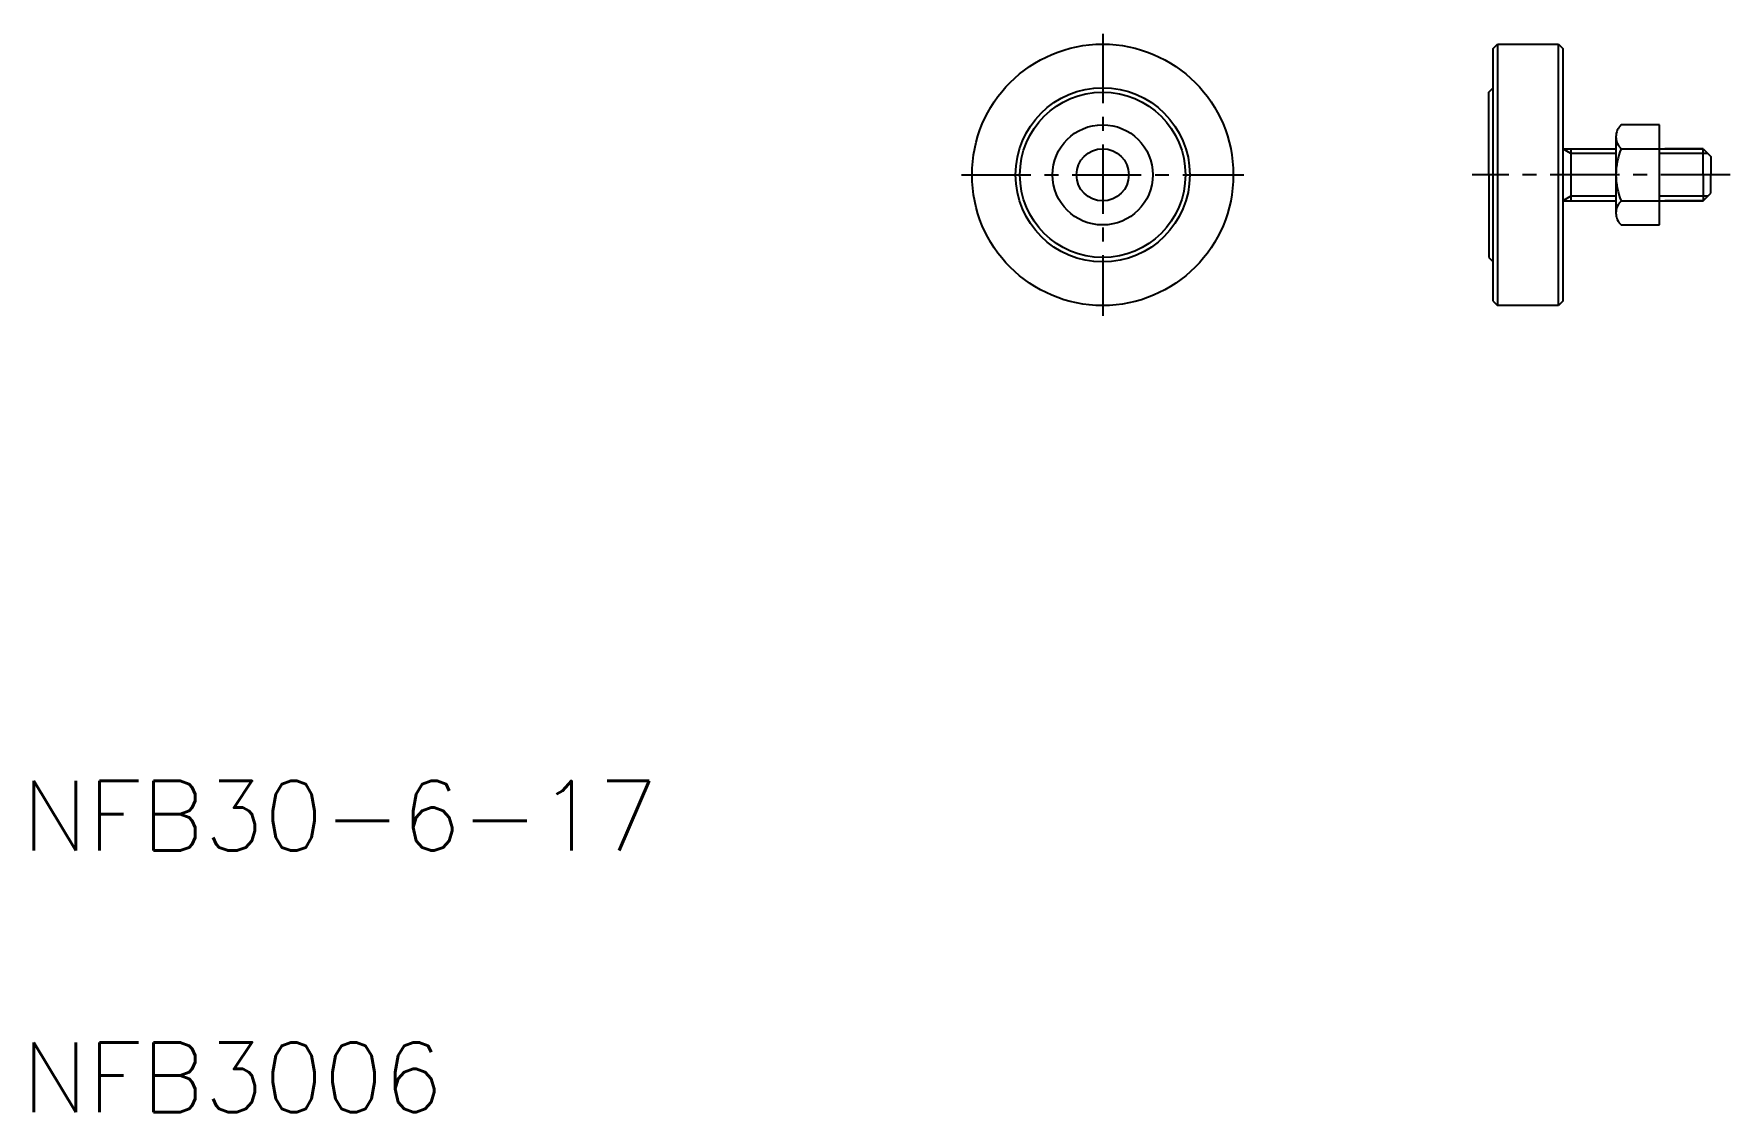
# Model space of a CAD drawing. Extents: x 21 to 216, y 20 to 144.
import ezdxf

# ---------------------------------------------------------------- set-up
doc = ezdxf.new("R2010")
doc.units = 0
doc.header["$LTSCALE"] = 0.25
doc.linetypes.add('CENTER', pattern=[50.8, 31.75, -6.35, 6.35, -6.35])
doc.layers.get('0').update_dxf_attribs({"linetype": 'CONTINUOUS'})
doc.layers.add('CENTER', color=1, linetype='CENTER')
doc.styles.get("Standard").update_dxf_attribs({"font": 'txt.shx'})

msp = doc.modelspace()

# ---------------------------------------------------------------- linework, layer by layer
at = {"color": 7, "linetype": 'CONTINUOUS'}
for p, q in [((188.9, 142.06), (189.4, 142.56)), ((189.4, 142.56), (196.4, 142.56)), ((189.4, 142.56), (189.4, 112.56)), ((196.4, 142.56), (196.9, 142.06)), ((196.4, 112.56), (196.4, 142.56)), ((188.9, 113.06), (188.9, 142.06)), ((196.9, 142.06), (196.9, 113.06)), ((188.4, 137.06), (188.9, 137.56)), ((188.4, 127.56), (188.4, 137.06)), ((188.9, 137.56), (188.9, 137.56)), ((208, 133.31), (203.6, 133.31)), ((208, 121.81), (208, 133.31)), ((196.9, 130.56), (203, 130.56)), ((197.8, 130.56), (197.8, 124.56)), ((203, 131.93), (203, 123.18)), ((203.6, 130.56), (208, 130.56)), ((208, 130.56), (213, 130.56)), ((213, 130.56), (208.6, 130.56)), ((213, 127.56), (213, 130.56)), ((213, 130.56), (213.9, 129.66)), ((213.9, 129.66), (213.9, 127.56)), ((188.4, 127.56), (188.4, 118.06)), ((213, 127.56), (213, 124.56)), ((213.9, 125.46), (213.9, 127.56)), ((213, 124.56), (213.9, 125.46)), ((196.9, 124.56), (203, 124.56)), ((203.6, 124.56), (208, 124.56)), ((208, 124.56), (213, 124.56)), ((213, 124.56), (208.6, 124.56)), ((203.6, 121.81), (208, 121.81)), ((188.4, 118.06), (188.9, 117.56)), ((188.9, 117.56), (188.9, 117.56)), ((188.9, 113.06), (189.4, 112.56)), ((196.9, 113.06), (196.4, 112.56)), ((196.4, 112.56), (189.4, 112.56))]:
    msp.add_line(p, q, dxfattribs=at)
at = {"color": 3, "linetype": 'CONTINUOUS'}
for p, q in [((197.8, 130.02), (196.9, 130.56)), ((203, 130.02), (197.8, 130.02)), ((213.54, 130.02), (208, 130.02)), ((197.8, 125.1), (196.9, 124.56)), ((203, 125.1), (197.8, 125.1)), ((213.54, 125.1), (208, 125.1))]:
    msp.add_line(p, q, dxfattribs=at)
at = {"color": 7, "linetype": 'CONTINUOUS'}
for radius in [15, 10, 9.5, 5.75, 3]:
    msp.add_circle((144.07, 127.56), radius, dxfattribs=at)
for centre, radius, start, end in [((204.87, 131.93), 1.87, 132.8067, 180), ((204.87, 131.93), 1.87, 180, 227.1933), ((210.8, 127.56), 7.8, 157.3801, 202.6199), ((204.87, 123.18), 1.87, 132.8067, 180), ((204.87, 123.18), 1.87, 180, 227.1933)]:
    msp.add_arc(centre, radius, start, end, dxfattribs=at)
at = {"layer": 'CENTER', "color": 1, "linetype": 'CENTER'}
for p, q in [((144.07, 143.73), (144.07, 111.38)), ((127.87, 127.56), (160.27, 127.56)), ((216.1, 127.56), (186.48, 127.56))]:
    msp.add_line(p, q, dxfattribs=at)

# ---------------------------------------------------------------- texts
at = {"color": 7, "linetype": 'CONTINUOUS'}
for s, p in [('NFB30-6-17', (20, 50)), ('NFB3006', (20, 20))]:
    msp.add_text(s, height=8, dxfattribs=at).set_placement(p)

doc.saveas('drawing.dxf')
